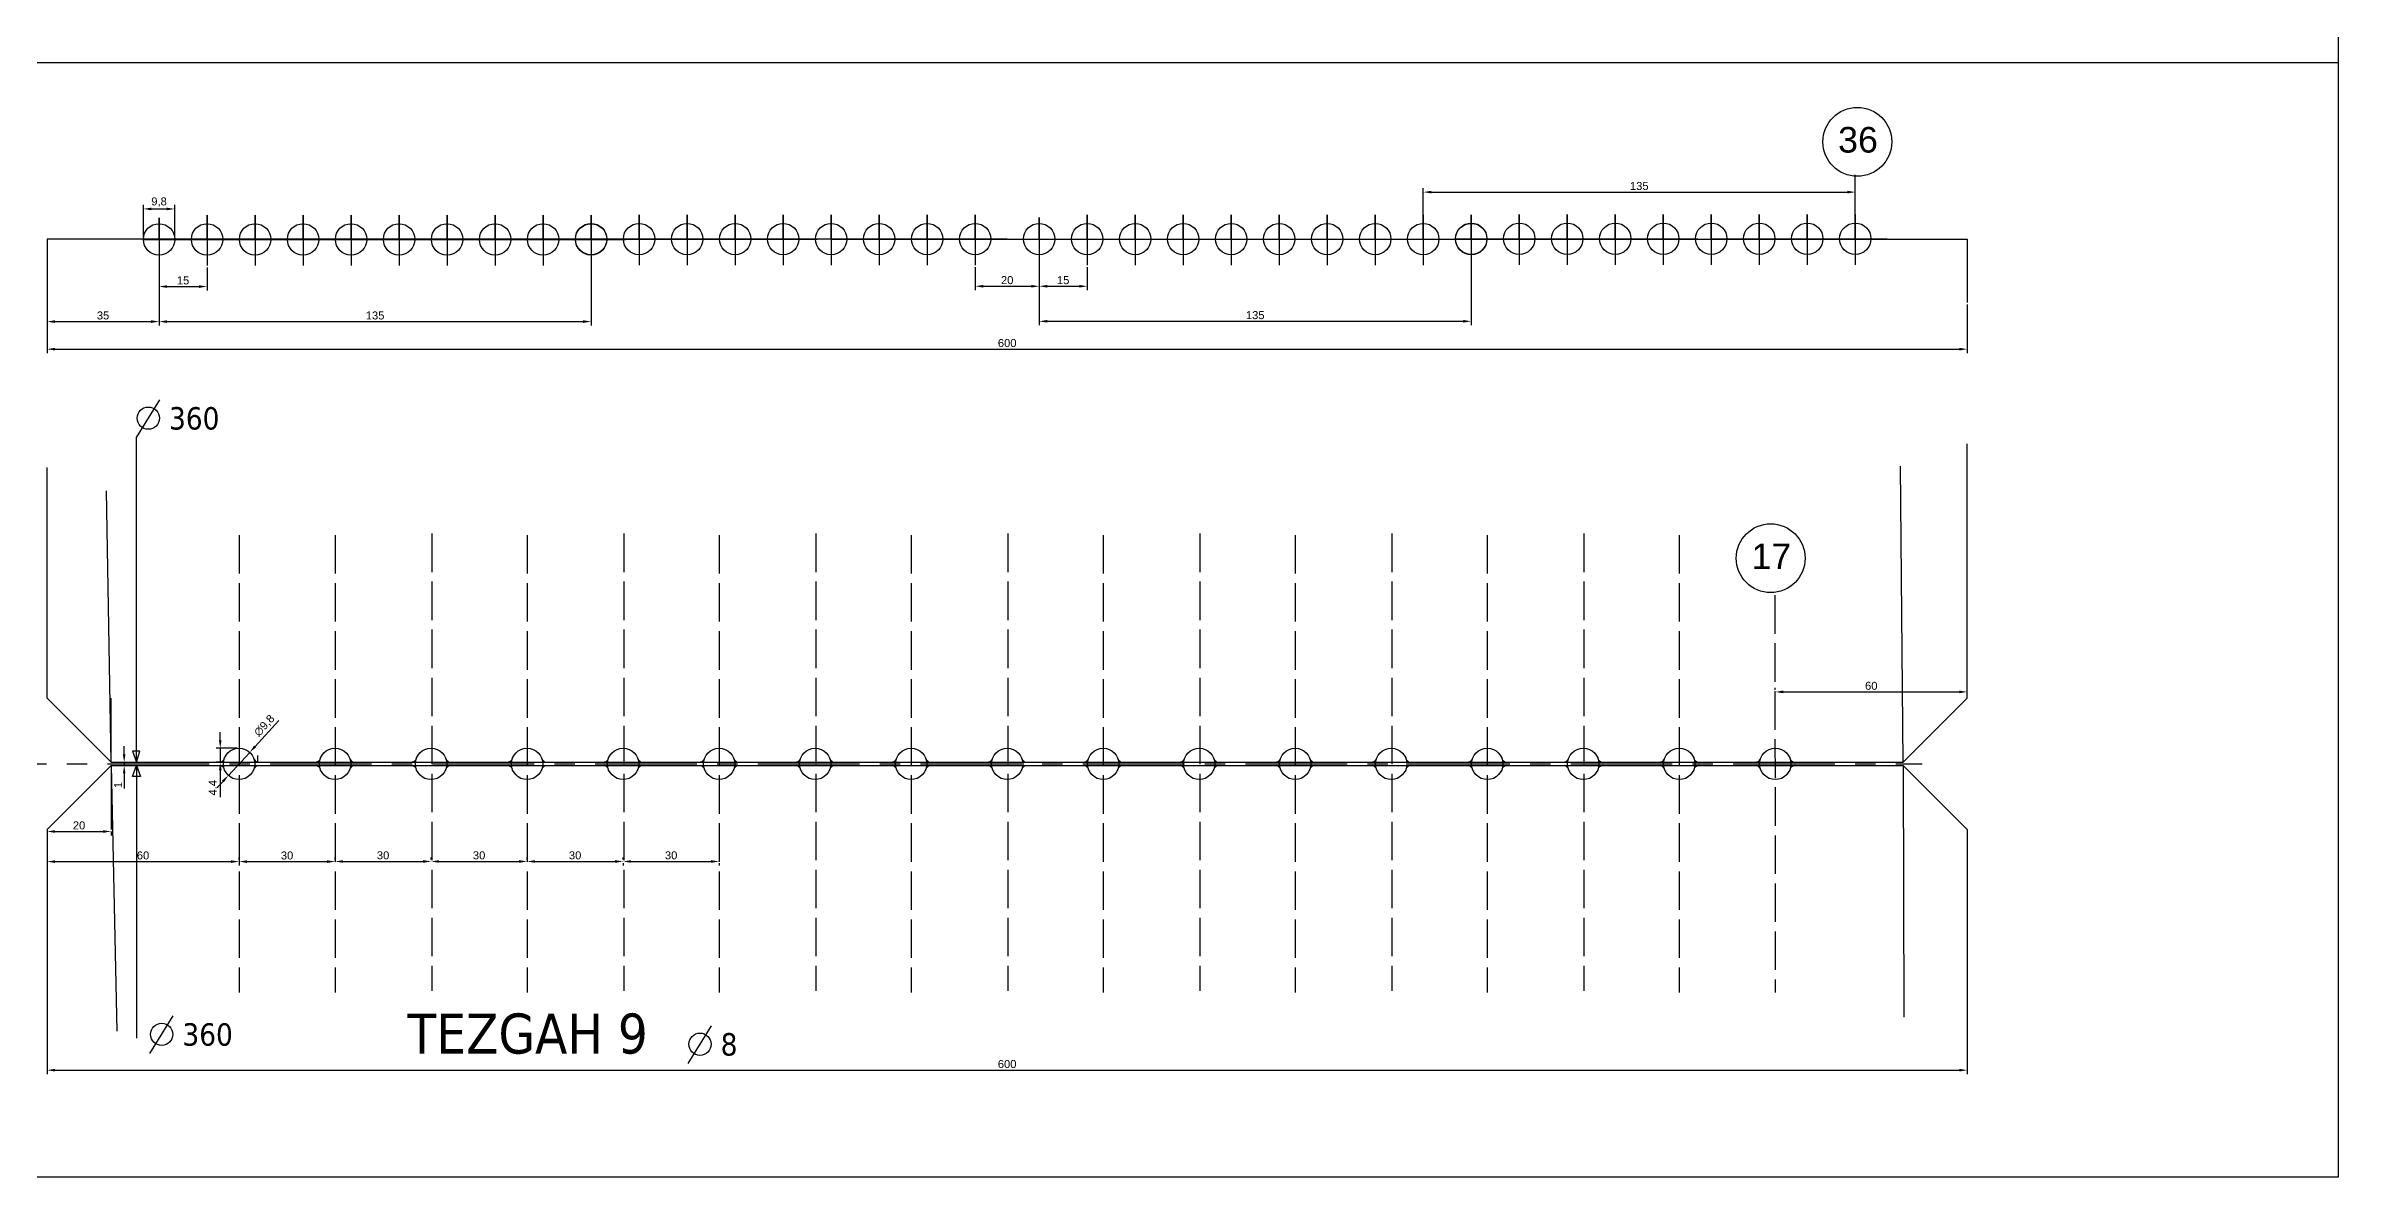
# Model space of a CAD drawing. Header units: millimetres. Extents: x 1526 to 31626, y -4643 to 9189.
# Drawn here: x 23364 to 24080, y -3843 to -3490 of the extents above; entities that cross this region are included whole.
import ezdxf

# ---------------------------------------------------------------- set-up
doc = ezdxf.new("R2010")
doc.units = ezdxf.units.MM
doc.linetypes.add('ACAD_ISO02W100', pattern=[15, 12, -3])
doc.linetypes.add('CENTER', pattern=[50.8, 31.75, -6.35, 6.35, -6.35])
doc.styles.get("Standard").update_dxf_attribs({"font": 'arial.ttf'})
doc.dimstyles.new('ISO-25', dxfattribs={"dimtxt": 2.5, "dimasz": 2.5, "dimexe": 1.25, "dimexo": 0.625, "dimtad": 1, "dimtxsty": 'Standard', "dimcen": 2.5, "dimadec": 0, "dimazin": 0, "dimtfac": 1, "dimtmove": 0, "dimatfit": 3, "dimfxl": 1, "dimarcsym": 0})

# ---------------------------------------------------------------- blocks, each defined once
blk = doc.blocks.new('*D2170')
at = {"color": 0, "lineweight": -2, "transparency": 16777216}
for p, q in [((23364.18, -3735.44), (23364.18, -3811.23)), ((23964.17, -3744.94), (23964.17, -3811.23)), ((23366.68, -3809.98), (23961.67, -3809.98))]:
    blk.add_line(p, q, dxfattribs=at)
at = {"color": 0, "transparency": 16777216}
for points in [[(23366.68, -3809.57), (23366.68, -3810.4), (23364.18, -3809.98)], [(23961.67, -3809.57), (23961.67, -3810.4), (23964.17, -3809.98)]]:
    blk.add_solid(points, dxfattribs=at)
at = {"layer": 'Defpoints', "color": 0, "transparency": 16777216}
for p in [(23364.18, -3734.81), (23964.17, -3744.31), (23964.17, -3809.98)]:
    blk.add_point(p, dxfattribs=at)
at = {"color": 0, "transparency": 16777216, "insert": (23664.17, -3808.08), "char_height": 2.5, "attachment_point": 5}
blk.add_mtext('600', dxfattribs=at)
blk = doc.blocks.new('*D2171')
at = {"color": 0, "lineweight": -2, "transparency": 16777216}
for p, q in [((23388.28, -3711.31), (23388.28, -3708.81)), ((23384.8, -3713.81), (23389.53, -3713.81)), ((23384.8, -3714.81), (23389.53, -3714.81)), ((23388.28, -3713.81), (23388.28, -3714.81)), ((23388.28, -3717.31), (23388.28, -3721.98))]:
    blk.add_line(p, q, dxfattribs=at)
at = {"color": 0, "transparency": 16777216}
for points in [[(23387.87, -3711.31), (23388.7, -3711.31), (23388.28, -3713.81)], [(23387.87, -3717.31), (23388.7, -3717.31), (23388.28, -3714.81)]]:
    blk.add_solid(points, dxfattribs=at)
at = {"layer": 'Defpoints', "color": 0, "transparency": 16777216}
for p in [(23384.18, -3713.81), (23384.18, -3714.81), (23388.28, -3714.81)]:
    blk.add_point(p, dxfattribs=at)
at = {"color": 0, "transparency": 16777216, "insert": (23386.4, -3720.9), "char_height": 2.5, "attachment_point": 5, "rotation": 90}
blk.add_mtext('1', dxfattribs=at)
blk = doc.blocks.new('*D2172')
at = {"color": 0, "lineweight": -2, "transparency": 16777216}
for p, q in [((23364.18, -3735.44), (23364.18, -3736.69)), ((23366.68, -3735.44), (23381.68, -3735.44)), ((23384.18, -3735.44), (23384.18, -3736.69))]:
    blk.add_line(p, q, dxfattribs=at)
at = {"color": 0, "transparency": 16777216}
for points in [[(23366.68, -3735.02), (23366.68, -3735.85), (23364.18, -3735.44)], [(23381.68, -3735.02), (23381.68, -3735.85), (23384.18, -3735.44)]]:
    blk.add_solid(points, dxfattribs=at)
at = {"layer": 'Defpoints', "color": 0, "transparency": 16777216}
for p in [(23364.18, -3734.81), (23384.18, -3734.81), (23384.18, -3735.44)]:
    blk.add_point(p, dxfattribs=at)
at = {"color": 0, "transparency": 16777216, "insert": (23374.18, -3733.54), "char_height": 2.5, "attachment_point": 5}
blk.add_mtext('20', dxfattribs=at)
blk = doc.blocks.new('*D2173')
at = {"color": 0, "lineweight": -2, "transparency": 16777216}
for p, q in [((23904.18, -3691.2), (23904.18, -3690.58)), ((23906.68, -3691.83), (23961.67, -3691.83)), ((23964.17, -3693.19), (23964.17, -3690.58))]:
    blk.add_line(p, q, dxfattribs=at)
at = {"color": 0, "transparency": 16777216}
for points in [[(23906.68, -3691.41), (23906.68, -3692.24), (23904.18, -3691.83)], [(23961.67, -3691.41), (23961.67, -3692.24), (23964.17, -3691.83)]]:
    blk.add_solid(points, dxfattribs=at)
at = {"layer": 'Defpoints', "color": 0, "transparency": 16777216}
for p in [(23904.18, -3691.83), (23964.17, -3691.83), (23964.17, -3693.81)]:
    blk.add_point(p, dxfattribs=at)
at = {"color": 0, "transparency": 16777216, "insert": (23934.17, -3689.93), "char_height": 2.5, "attachment_point": 5}
blk.add_mtext('60', dxfattribs=at)
blk = doc.blocks.new('*D2067')
at = {"color": 0, "lineweight": -2, "transparency": 16777216}
for p, q in [((23364.18, -3737.31), (23364.18, -3746.08)), ((23424.18, -3737.31), (23424.18, -3746.08)), ((23366.68, -3744.83), (23421.68, -3744.83))]:
    blk.add_line(p, q, dxfattribs=at)
at = {"color": 0, "transparency": 16777216}
for points in [[(23366.68, -3744.42), (23366.68, -3745.25), (23364.18, -3744.83)], [(23421.68, -3744.42), (23421.68, -3745.25), (23424.18, -3744.83)]]:
    blk.add_solid(points, dxfattribs=at)
at = {"layer": 'Defpoints', "color": 0, "transparency": 16777216}
for p in [(23364.18, -3736.69), (23424.18, -3736.69), (23424.18, -3744.83)]:
    blk.add_point(p, dxfattribs=at)
at = {"color": 0, "transparency": 16777216, "insert": (23394.18, -3742.93), "char_height": 2.5, "attachment_point": 5}
blk.add_mtext('60', dxfattribs=at)
blk = doc.blocks.new('*D2174')
at = {"color": 0, "lineweight": -2, "transparency": 16777216}
for p, q in [((23436.65, -3700.75), (23429.19, -3708.87)), ((23420.86, -3717.92), (23427.5, -3710.71)), ((23419.17, -3719.76), (23417.47, -3721.6))]:
    blk.add_line(p, q, dxfattribs=at)
at = {"color": 0, "transparency": 16777216}
for points in [[(23428.88, -3708.58), (23429.49, -3709.15), (23427.5, -3710.71)], [(23418.86, -3719.47), (23419.47, -3720.04), (23420.86, -3717.92)]]:
    blk.add_solid(points, dxfattribs=at)
at = {"layer": 'Defpoints', "color": 0, "transparency": 16777216}
for p in [(23427.5, -3710.71), (23420.86, -3717.92)]:
    blk.add_point(p, dxfattribs=at)
at = {"color": 0, "transparency": 16777216, "insert": (23432.17, -3702.42), "char_height": 2.5, "attachment_point": 5, "rotation": 47.38066}
blk.add_mtext('∅9,8', dxfattribs=at)
blk = doc.blocks.new('*D2068')
at = {"color": 0, "lineweight": -2, "transparency": 16777216}
for p, q in [((23424.18, -3744.21), (23424.18, -3743.58)), ((23426.68, -3744.83), (23451.68, -3744.83)), ((23454.18, -3744.21), (23454.18, -3743.58))]:
    blk.add_line(p, q, dxfattribs=at)
at = {"color": 0, "transparency": 16777216}
for points in [[(23426.68, -3744.42), (23426.68, -3745.25), (23424.18, -3744.83)], [(23451.68, -3744.42), (23451.68, -3745.25), (23454.18, -3744.83)]]:
    blk.add_solid(points, dxfattribs=at)
at = {"layer": 'Defpoints', "color": 0, "transparency": 16777216}
for p in [(23424.18, -3744.83), (23454.18, -3744.83), (23454.18, -3744.83)]:
    blk.add_point(p, dxfattribs=at)
at = {"color": 0, "transparency": 16777216, "insert": (23439.18, -3742.93), "char_height": 2.5, "attachment_point": 5}
blk.add_mtext('30', dxfattribs=at)
blk = doc.blocks.new('*D2069')
at = {"color": 0, "lineweight": -2, "transparency": 16777216}
for p, q in [((23454.18, -3744.21), (23454.18, -3743.54)), ((23456.68, -3744.79), (23481.67, -3744.79)), ((23484.17, -3744.17), (23484.17, -3743.54))]:
    blk.add_line(p, q, dxfattribs=at)
at = {"color": 0, "transparency": 16777216}
for points in [[(23456.68, -3744.38), (23456.68, -3745.21), (23454.18, -3744.79)], [(23481.67, -3744.38), (23481.67, -3745.21), (23484.17, -3744.79)]]:
    blk.add_solid(points, dxfattribs=at)
at = {"layer": 'Defpoints', "color": 0, "transparency": 16777216}
for p in [(23454.18, -3744.83), (23484.17, -3744.79), (23484.17, -3744.79)]:
    blk.add_point(p, dxfattribs=at)
at = {"color": 0, "transparency": 16777216, "insert": (23469.18, -3742.89), "char_height": 2.5, "attachment_point": 5}
blk.add_mtext('30', dxfattribs=at)
blk = doc.blocks.new('*D2070')
at = {"color": 0, "lineweight": -2, "transparency": 16777216}
for p, q in [((23484.17, -3744.17), (23484.17, -3743.54)), ((23486.67, -3744.79), (23511.68, -3744.79)), ((23514.18, -3744.21), (23514.18, -3743.54))]:
    blk.add_line(p, q, dxfattribs=at)
at = {"color": 0, "transparency": 16777216}
for points in [[(23486.67, -3744.38), (23486.67, -3745.21), (23484.17, -3744.79)], [(23511.68, -3744.38), (23511.68, -3745.21), (23514.18, -3744.79)]]:
    blk.add_solid(points, dxfattribs=at)
at = {"layer": 'Defpoints', "color": 0, "transparency": 16777216}
for p in [(23484.17, -3744.79), (23514.18, -3744.79), (23514.18, -3744.83)]:
    blk.add_point(p, dxfattribs=at)
at = {"color": 0, "transparency": 16777216, "insert": (23499.18, -3742.89), "char_height": 2.5, "attachment_point": 5}
blk.add_mtext('30', dxfattribs=at)
blk = doc.blocks.new('*D2071')
at = {"color": 0, "lineweight": -2, "transparency": 16777216}
for p, q in [((23514.18, -3744.17), (23514.18, -3743.54)), ((23516.68, -3744.79), (23541.68, -3744.79)), ((23544.18, -3745.29), (23544.18, -3746.04))]:
    blk.add_line(p, q, dxfattribs=at)
at = {"color": 0, "transparency": 16777216}
for points in [[(23516.68, -3744.38), (23516.68, -3745.21), (23514.18, -3744.79)], [(23541.68, -3744.38), (23541.68, -3745.21), (23544.18, -3744.79)]]:
    blk.add_solid(points, dxfattribs=at)
at = {"layer": 'Defpoints', "color": 0, "transparency": 16777216}
for p in [(23514.18, -3744.79), (23544.18, -3744.67), (23544.18, -3744.79)]:
    blk.add_point(p, dxfattribs=at)
at = {"color": 0, "transparency": 16777216, "insert": (23529.18, -3742.89), "char_height": 2.5, "attachment_point": 5}
blk.add_mtext('30', dxfattribs=at)
blk = doc.blocks.new('*D2072')
at = {"color": 0, "lineweight": -2, "transparency": 16777216}
for p, q in [((23544.18, -3744.17), (23544.18, -3743.54)), ((23546.68, -3744.79), (23571.68, -3744.79)), ((23574.18, -3745.29), (23574.18, -3746.04))]:
    blk.add_line(p, q, dxfattribs=at)
at = {"color": 0, "transparency": 16777216}
for points in [[(23546.68, -3744.38), (23546.68, -3745.21), (23544.18, -3744.79)], [(23571.68, -3744.38), (23571.68, -3745.21), (23574.18, -3744.79)]]:
    blk.add_solid(points, dxfattribs=at)
at = {"layer": 'Defpoints', "color": 0, "transparency": 16777216}
for p in [(23544.18, -3744.79), (23574.18, -3744.67), (23574.18, -3744.79)]:
    blk.add_point(p, dxfattribs=at)
at = {"color": 0, "transparency": 16777216, "insert": (23559.18, -3742.89), "char_height": 2.5, "attachment_point": 5}
blk.add_mtext('30', dxfattribs=at)
blk = doc.blocks.new('*D2205')
at = {"color": 0, "lineweight": -2, "transparency": 16777216}
for p, q in [((23399.18, -3559.23), (23399.18, -3577.39)), ((23534.18, -3558.44), (23534.18, -3577.39)), ((23401.68, -3576.14), (23531.68, -3576.14))]:
    blk.add_line(p, q, dxfattribs=at)
at = {"color": 0, "transparency": 16777216}
for points in [[(23401.68, -3575.72), (23401.68, -3576.56), (23399.18, -3576.14)], [(23531.68, -3575.72), (23531.68, -3576.56), (23534.18, -3576.14)]]:
    blk.add_solid(points, dxfattribs=at)
at = {"layer": 'Defpoints', "color": 0, "transparency": 16777216}
for p in [(23399.18, -3558.6), (23534.18, -3557.81), (23534.18, -3576.14)]:
    blk.add_point(p, dxfattribs=at)
at = {"color": 0, "transparency": 16777216, "insert": (23466.68, -3574.24), "char_height": 2.5, "attachment_point": 5}
blk.add_mtext('135', dxfattribs=at)
blk = doc.blocks.new('*D2206')
at = {"color": 0, "lineweight": -2, "transparency": 16777216}
for p, q in [((23399.18, -3559.23), (23399.18, -3566.45)), ((23414.18, -3559.23), (23414.18, -3566.45)), ((23401.68, -3565.2), (23411.68, -3565.2))]:
    blk.add_line(p, q, dxfattribs=at)
at = {"color": 0, "transparency": 16777216}
for points in [[(23401.68, -3564.78), (23401.68, -3565.62), (23399.18, -3565.2)], [(23411.68, -3564.78), (23411.68, -3565.62), (23414.18, -3565.2)]]:
    blk.add_solid(points, dxfattribs=at)
at = {"layer": 'Defpoints', "color": 0, "transparency": 16777216}
for p in [(23399.18, -3558.6), (23414.18, -3558.6), (23414.18, -3565.2)]:
    blk.add_point(p, dxfattribs=at)
at = {"color": 0, "transparency": 16777216, "insert": (23406.68, -3563.3), "char_height": 2.5, "attachment_point": 5}
blk.add_mtext('15', dxfattribs=at)
blk = doc.blocks.new('*D2207')
at = {"color": 0, "lineweight": -2, "transparency": 16777216}
for p, q in [((23674.18, -3559.13), (23674.18, -3577.3)), ((23809.18, -3558.34), (23809.18, -3577.3)), ((23676.68, -3576.05), (23806.68, -3576.05))]:
    blk.add_line(p, q, dxfattribs=at)
at = {"color": 0, "transparency": 16777216}
for points in [[(23676.68, -3575.63), (23676.68, -3576.46), (23674.18, -3576.05)], [(23806.68, -3575.63), (23806.68, -3576.46), (23809.18, -3576.05)]]:
    blk.add_solid(points, dxfattribs=at)
at = {"layer": 'Defpoints', "color": 0, "transparency": 16777216}
for p in [(23674.18, -3558.51), (23809.18, -3557.72), (23809.18, -3576.05)]:
    blk.add_point(p, dxfattribs=at)
at = {"color": 0, "transparency": 16777216, "insert": (23741.68, -3574.14), "char_height": 2.5, "attachment_point": 5}
blk.add_mtext('135', dxfattribs=at)
blk = doc.blocks.new('*D2208')
at = {"color": 0, "lineweight": -2, "transparency": 16777216}
for p, q in [((23674.18, -3559.13), (23674.18, -3566.35)), ((23689.18, -3559.13), (23689.18, -3566.35)), ((23676.68, -3565.1), (23686.68, -3565.1))]:
    blk.add_line(p, q, dxfattribs=at)
at = {"color": 0, "transparency": 16777216}
for points in [[(23676.68, -3564.69), (23676.68, -3565.52), (23674.18, -3565.1)], [(23686.68, -3564.69), (23686.68, -3565.52), (23689.18, -3565.1)]]:
    blk.add_solid(points, dxfattribs=at)
at = {"layer": 'Defpoints', "color": 0, "transparency": 16777216}
for p in [(23674.18, -3558.51), (23689.18, -3558.51), (23689.18, -3565.1)]:
    blk.add_point(p, dxfattribs=at)
at = {"color": 0, "transparency": 16777216, "insert": (23681.68, -3563.2), "char_height": 2.5, "attachment_point": 5}
blk.add_mtext('15', dxfattribs=at)
blk = doc.blocks.new('*D2209')
at = {"color": 0, "lineweight": -2, "transparency": 16777216}
for p, q in [((23794.18, -3542.99), (23794.18, -3534.44)), ((23796.68, -3535.69), (23926.68, -3535.69)), ((23929.18, -3542.1), (23929.18, -3534.44))]:
    blk.add_line(p, q, dxfattribs=at)
at = {"color": 0, "transparency": 16777216}
for points in [[(23796.68, -3535.28), (23796.68, -3536.11), (23794.18, -3535.69)], [(23926.68, -3535.28), (23926.68, -3536.11), (23929.18, -3535.69)]]:
    blk.add_solid(points, dxfattribs=at)
at = {"layer": 'Defpoints', "color": 0, "transparency": 16777216}
for p in [(23929.18, -3535.69), (23794.18, -3543.62), (23929.18, -3542.72)]:
    blk.add_point(p, dxfattribs=at)
at = {"color": 0, "transparency": 16777216, "insert": (23861.68, -3533.79), "char_height": 2.5, "attachment_point": 5}
blk.add_mtext('135', dxfattribs=at)
blk = doc.blocks.new('*D2210')
at = {"color": 0, "lineweight": -2, "transparency": 16777216}
for p, q in [((23364.18, -3566.59), (23364.18, -3586.01)), ((23964.18, -3570.77), (23964.18, -3586.01)), ((23366.68, -3584.76), (23961.68, -3584.76))]:
    blk.add_line(p, q, dxfattribs=at)
at = {"color": 0, "transparency": 16777216}
for points in [[(23366.68, -3584.34), (23366.68, -3585.18), (23364.18, -3584.76)], [(23961.68, -3584.34), (23961.68, -3585.18), (23964.18, -3584.76)]]:
    blk.add_solid(points, dxfattribs=at)
at = {"layer": 'Defpoints', "color": 0, "transparency": 16777216}
for p in [(23364.18, -3565.96), (23964.18, -3570.14), (23964.18, -3584.76)]:
    blk.add_point(p, dxfattribs=at)
at = {"color": 0, "transparency": 16777216, "insert": (23664.18, -3582.86), "char_height": 2.5, "attachment_point": 5}
blk.add_mtext('600', dxfattribs=at)
blk = doc.blocks.new('*D2211')
at = {"color": 0, "lineweight": -2, "transparency": 16777216}
for p, q in [((23674.18, -3544.24), (23674.18, -3566.35)), ((23654.18, -3559.13), (23654.18, -3566.35)), ((23656.68, -3565.1), (23671.68, -3565.1))]:
    blk.add_line(p, q, dxfattribs=at)
at = {"color": 0, "transparency": 16777216}
for points in [[(23656.68, -3564.69), (23656.68, -3565.52), (23654.18, -3565.1)], [(23671.68, -3564.69), (23671.68, -3565.52), (23674.18, -3565.1)]]:
    blk.add_solid(points, dxfattribs=at)
at = {"layer": 'Defpoints', "color": 0, "transparency": 16777216}
for p in [(23674.18, -3543.62), (23654.18, -3558.51), (23674.18, -3565.1)]:
    blk.add_point(p, dxfattribs=at)
at = {"color": 0, "transparency": 16777216, "insert": (23664.18, -3563.2), "char_height": 2.5, "attachment_point": 5}
blk.add_mtext('20', dxfattribs=at)
blk = doc.blocks.new('*D2212')
at = {"color": 0, "lineweight": -2, "transparency": 16777216}
for p, q in [((23394.28, -3549.74), (23394.28, -3539.7)), ((23396.78, -3540.95), (23401.58, -3540.95)), ((23404.08, -3549.74), (23404.08, -3539.7))]:
    blk.add_line(p, q, dxfattribs=at)
at = {"color": 0, "transparency": 16777216}
for points in [[(23396.78, -3540.54), (23396.78, -3541.37), (23394.28, -3540.95)], [(23401.58, -3540.54), (23401.58, -3541.37), (23404.08, -3540.95)]]:
    blk.add_solid(points, dxfattribs=at)
at = {"layer": 'Defpoints', "color": 0, "transparency": 16777216}
for p in [(23404.08, -3540.95), (23394.28, -3550.36), (23404.08, -3550.36)]:
    blk.add_point(p, dxfattribs=at)
at = {"color": 0, "transparency": 16777216, "insert": (23399.18, -3538.83), "char_height": 2.5, "attachment_point": 5}
blk.add_mtext('9,8', dxfattribs=at)
blk = doc.blocks.new('*D2213')
at = {"color": 0, "lineweight": -2, "transparency": 16777216}
for p, q in [((23364.18, -3550.99), (23364.18, -3577.39)), ((23399.18, -3550.99), (23399.18, -3577.39)), ((23366.68, -3576.14), (23396.68, -3576.14))]:
    blk.add_line(p, q, dxfattribs=at)
at = {"color": 0, "transparency": 16777216}
for points in [[(23366.68, -3575.72), (23366.68, -3576.56), (23364.18, -3576.14)], [(23396.68, -3575.72), (23396.68, -3576.56), (23399.18, -3576.14)]]:
    blk.add_solid(points, dxfattribs=at)
at = {"layer": 'Defpoints', "color": 0, "transparency": 16777216}
for p in [(23364.18, -3550.36), (23399.18, -3550.36), (23399.18, -3576.14)]:
    blk.add_point(p, dxfattribs=at)
at = {"color": 0, "transparency": 16777216, "insert": (23381.68, -3574.24), "char_height": 2.5, "attachment_point": 5}
blk.add_mtext('35', dxfattribs=at)
blk = doc.blocks.new('*D2198')
at = {"color": 0, "lineweight": -2, "transparency": 16777216}
for p, q in [((23423.55, -3709.41), (23417.05, -3709.41)), ((23418.3, -3706.91), (23418.3, -3704.41)), ((23418.3, -3709.41), (23418.3, -3713.81)), ((23418.68, -3713.81), (23417.05, -3713.81)), ((23418.3, -3716.31), (23418.3, -3724.7))]:
    blk.add_line(p, q, dxfattribs=at)
at = {"color": 0, "transparency": 16777216}
for points in [[(23417.89, -3706.91), (23418.72, -3706.91), (23418.3, -3709.41)], [(23417.89, -3716.31), (23418.72, -3716.31), (23418.3, -3713.81)]]:
    blk.add_solid(points, dxfattribs=at)
at = {"layer": 'Defpoints', "color": 0, "transparency": 16777216}
for p in [(23424.18, -3709.41), (23418.3, -3713.81), (23419.3, -3713.81)]:
    blk.add_point(p, dxfattribs=at)
at = {"color": 0, "transparency": 16777216, "insert": (23416.18, -3721.76), "char_height": 2.5, "attachment_point": 5, "rotation": 90}
blk.add_mtext('4,4', dxfattribs=at)

msp = doc.modelspace()

# ---------------------------------------------------------------- linework, layer by layer
at = {"color": 2}
for p, q in [((24080.04854, -3443.40562), (24080.04854, -3843.40562)), ((24080.04854, -3843.40562), (23045.78237, -3843.40562))]:
    msp.add_line(p, q, dxfattribs=at)
for p, q in [((23929.17732, -3550.17195), (23929.17732, -3530.31334)), ((23399.17732, -3550.45606), (23399.17732, -3543.71321)), ((23399.17732, -3543.71321), (23399.17732, -3558.60367)), ((23414.17732, -3550.45606), (23414.17732, -3542.91139)), ((23414.17732, -3542.91139), (23414.17732, -3557.81132)), ((23414.17732, -3543.71321), (23414.17732, -3558.60367)), ((23414.17732, -3550.45606), (23414.17732, -3543.71321)), ((23429.17732, -3542.91139), (23429.17732, -3557.81132)), ((23429.17732, -3550.45606), (23429.17732, -3542.91139)), ((23429.17732, -3543.71321), (23429.17732, -3558.60367)), ((23429.17732, -3550.45606), (23429.17732, -3543.71321)), ((23444.17732, -3542.91139), (23444.17732, -3557.81132)), ((23444.17732, -3550.45606), (23444.17732, -3542.91139)), ((23444.17732, -3550.45606), (23444.17732, -3543.71321)), ((23444.17732, -3543.71321), (23444.17732, -3558.60367)), ((23459.17732, -3550.45606), (23459.17732, -3542.91139)), ((23459.17732, -3542.91139), (23459.17732, -3557.81132)), ((23459.17732, -3543.71321), (23459.17732, -3558.60367)), ((23459.17732, -3550.45606), (23459.17732, -3543.71321)), ((23474.17732, -3542.91139), (23474.17732, -3557.81132)), ((23474.17732, -3550.45606), (23474.17732, -3542.91139)), ((23474.17732, -3550.45606), (23474.17732, -3543.71321)), ((23474.17732, -3543.71321), (23474.17732, -3558.60367)), ((23489.17732, -3550.45606), (23489.17732, -3542.91139)), ((23489.17732, -3542.91139), (23489.17732, -3557.81132)), ((23489.17732, -3550.45606), (23489.17732, -3543.71321)), ((23489.17732, -3543.71321), (23489.17732, -3558.60367)), ((23504.17732, -3550.45606), (23504.17732, -3542.91139)), ((23504.17732, -3542.91139), (23504.17732, -3557.81132)), ((23504.17732, -3543.71321), (23504.17732, -3558.60367)), ((23504.17732, -3550.45606), (23504.17732, -3543.71321)), ((23519.17732, -3542.91139), (23519.17732, -3557.81132)), ((23519.17732, -3550.45606), (23519.17732, -3542.91139)), ((23519.17732, -3542.91139), (23519.17732, -3557.81132)), ((23519.17732, -3550.45606), (23519.17732, -3542.91139)), ((23519.17732, -3550.45606), (23519.17732, -3543.71321)), ((23519.17732, -3543.71321), (23519.17732, -3558.60367)), ((23534.17732, -3550.45606), (23534.17732, -3542.91139)), ((23534.17732, -3542.91139), (23534.17732, -3557.81132)), ((23534.17732, -3543.61851), (23534.17732, -3558.50896)), ((23534.17732, -3550.36136), (23534.17732, -3543.61851)), ((23549.17732, -3542.81669), (23549.17732, -3557.71662)), ((23549.17732, -3550.36136), (23549.17732, -3542.81669)), ((23549.17732, -3550.36136), (23549.17732, -3543.61851)), ((23549.17732, -3543.61851), (23549.17732, -3558.50896)), ((23564.17732, -3550.36136), (23564.17732, -3542.81669)), ((23564.17732, -3542.81669), (23564.17732, -3557.71662)), ((23564.17732, -3550.36136), (23564.17732, -3543.61851)), ((23564.17732, -3543.61851), (23564.17732, -3558.50896)), ((23579.17732, -3550.36136), (23579.17732, -3542.81669)), ((23579.17732, -3542.81669), (23579.17732, -3557.71662)), ((23579.17732, -3543.61851), (23579.17732, -3558.50896)), ((23579.17732, -3550.36136), (23579.17732, -3543.61851)), ((23594.17732, -3542.81669), (23594.17732, -3557.71662)), ((23594.17732, -3550.36136), (23594.17732, -3542.81669)), ((23594.17732, -3550.36136), (23594.17732, -3543.61851)), ((23594.17732, -3543.61851), (23594.17732, -3558.50896)), ((23609.17732, -3550.36136), (23609.17732, -3542.81669)), ((23609.17732, -3542.81669), (23609.17732, -3557.71662)), ((23609.17732, -3543.61851), (23609.17732, -3558.50896)), ((23609.17732, -3550.36136), (23609.17732, -3543.61851)), ((23624.17732, -3542.81669), (23624.17732, -3557.71662)), ((23624.17732, -3550.36136), (23624.17732, -3542.81669)), ((23624.17732, -3543.61851), (23624.17732, -3558.50896)), ((23624.17732, -3550.36136), (23624.17732, -3543.61851)), ((23639.17732, -3542.81669), (23639.17732, -3557.71662)), ((23639.17732, -3550.36136), (23639.17732, -3542.81669)), ((23639.17732, -3550.36136), (23639.17732, -3543.61851)), ((23639.17732, -3543.61851), (23639.17732, -3558.50896)), ((23654.17732, -3550.36136), (23654.17732, -3542.81669)), ((23654.17732, -3542.81669), (23654.17732, -3557.71662)), ((23654.17732, -3550.36136), (23654.17732, -3542.81669)), ((23654.17732, -3542.81669), (23654.17732, -3557.71662)), ((23654.17732, -3543.61851), (23654.17732, -3558.50896)), ((23654.17732, -3550.36136), (23654.17732, -3543.61851)), ((23809.17732, -3542.81669), (23809.17732, -3557.71662)), ((23809.17732, -3550.36136), (23809.17732, -3542.81669)), ((23809.17732, -3550.26665), (23809.17732, -3543.5238)), ((23809.17732, -3543.5238), (23809.17732, -3558.41425)), ((23824.17732, -3550.26665), (23824.17732, -3542.72198)), ((23824.17732, -3542.72198), (23824.17732, -3557.62191)), ((23824.17732, -3543.5238), (23824.17732, -3558.41425)), ((23824.17732, -3550.26665), (23824.17732, -3543.5238)), ((23839.17732, -3542.72198), (23839.17732, -3557.62191)), ((23839.17732, -3550.26665), (23839.17732, -3542.72198)), ((23839.17732, -3543.5238), (23839.17732, -3558.41425)), ((23839.17732, -3550.26665), (23839.17732, -3543.5238)), ((23854.17732, -3542.72198), (23854.17732, -3557.62191)), ((23854.17732, -3550.26665), (23854.17732, -3542.72198)), ((23854.17732, -3550.26665), (23854.17732, -3543.5238)), ((23854.17732, -3543.5238), (23854.17732, -3558.41425)), ((23869.17732, -3550.26665), (23869.17732, -3542.72198)), ((23869.17732, -3542.72198), (23869.17732, -3557.62191)), ((23869.17732, -3543.5238), (23869.17732, -3558.41425)), ((23869.17732, -3550.26665), (23869.17732, -3543.5238)), ((23884.17732, -3542.72198), (23884.17732, -3557.62191)), ((23884.17732, -3550.26665), (23884.17732, -3542.72198)), ((23884.17732, -3550.26665), (23884.17732, -3543.5238)), ((23884.17732, -3543.5238), (23884.17732, -3558.41425)), ((23899.17732, -3550.26665), (23899.17732, -3542.72198)), ((23899.17732, -3542.72198), (23899.17732, -3557.62191)), ((23899.17732, -3550.26665), (23899.17732, -3543.5238)), ((23899.17732, -3543.5238), (23899.17732, -3558.41425)), ((23914.17732, -3550.26665), (23914.17732, -3542.72198)), ((23914.17732, -3542.72198), (23914.17732, -3557.62191)), ((23914.17732, -3543.5238), (23914.17732, -3558.41425)), ((23914.17732, -3550.26665), (23914.17732, -3543.5238)), ((23929.17732, -3542.72198), (23929.17732, -3557.62191)), ((23929.17732, -3550.26665), (23929.17732, -3542.72198)), ((23929.17732, -3542.72198), (23929.17732, -3557.62191)), ((23929.17732, -3550.26665), (23929.17732, -3542.72198)), ((23929.17732, -3550.26665), (23929.17732, -3543.5238)), ((23929.17732, -3543.5238), (23929.17732, -3558.41425)), ((23664.17732, -3550.36136), (23364.17732, -3550.36136)), ((23364.17732, -3550.36136), (23364.17732, -3565.96382)), ((23394.27732, -3550.45606), (23404.07732, -3550.45606)), ((23399.17732, -3550.45606), (23469.95389, -3550.45606)), ((23454.27732, -3550.45606), (23464.07732, -3550.45606)), ((23459.17732, -3550.45606), (23529.95389, -3550.45606)), ((23474.17732, -3550.45606), (23544.95389, -3550.45606)), ((23529.27732, -3550.36136), (23539.07732, -3550.36136)), ((23534.17732, -3550.36136), (23604.95389, -3550.36136)), ((23589.27732, -3550.36136), (23599.07732, -3550.36136)), ((23609.17732, -3550.36136), (23659.07732, -3550.36136)), ((23654.17732, -3550.36136), (23664.17732, -3550.36136)), ((23664.17732, -3550.36136), (23674.17732, -3550.36136)), ((23664.17732, -3550.36136), (23964.17732, -3550.36136)), ((23669.27732, -3550.36136), (23679.07732, -3550.36136)), ((23674.17732, -3550.36136), (23744.95389, -3550.36136)), ((23729.27732, -3550.36136), (23739.07732, -3550.36136)), ((23734.17732, -3550.36136), (23804.95389, -3550.36136)), ((23749.17732, -3550.36136), (23819.95389, -3550.36136)), ((23804.27732, -3550.26665), (23814.07732, -3550.26665)), ((23809.17732, -3550.26665), (23879.95389, -3550.26665)), ((23864.27732, -3550.26665), (23874.07732, -3550.26665)), ((23884.17732, -3550.26665), (23934.07732, -3550.26665)), ((23929.17732, -3550.26665), (23939.17732, -3550.26665)), ((23964.17732, -3550.36136), (23964.17732, -3570.14109)), ((23392.09797, -3612.33398), (23399.37977, -3600.56678)), ((23392.09798, -3713.8117), (23392.09798, -3612.33398)), ((23964.17257, -3693.8117), (23964.17257, -3614.30133)), ((23364.17732, -3693.8117), (23364.17732, -3621.68404)), ((23944.17257, -3713.8117), (23943.28009, -3621.33486)), ((23384.17732, -3713.8117), (23382.73194, -3628.95879)), ((23384.17732, -3713.8117), (23364.17732, -3693.8117)), ((23384.17732, -3713.8117), (23384.17732, -3693.8117)), ((23944.17257, -3713.8117), (23964.17257, -3693.8117)), ((23384.17732, -3714.8117), (23364.17732, -3734.8117)), ((23384.17732, -3713.8117), (23384.17732, -3711.8117)), ((23384.17732, -3713.8117), (23944.17257, -3713.8117)), ((23384.17732, -3714.8117), (23944.17257, -3714.8117)), ((23384.17732, -3714.8117), (23386.00362, -3797.77434)), ((23384.17732, -3716.8117), (23384.17732, -3734.8117)), ((23393.1911, -3710.35671), (23390.93203, -3710.35671)), ((23390.93203, -3710.35671), (23392.09798, -3713.8117)), ((23390.93203, -3718.26669), (23392.09798, -3714.8117)), ((23392.09798, -3714.8117), (23392.09797, -3799.95006)), ((23392.09798, -3713.8117), (23393.1911, -3710.35671)), ((23392.09798, -3714.8117), (23393.38226, -3718.26669)), ((23430.05174, -3713.8117), (23430.05174, -3711.64868)), ((23944.17257, -3714.8117), (23944.37065, -3793.41781)), ((23944.17257, -3714.8117), (23964.17257, -3734.8117)), ((23393.38226, -3718.26669), (23390.93203, -3718.26669)), ((23364.17732, -3734.8117), (23364.17732, -3757.60001)), ((23964.17257, -3734.8117), (23964.17257, -3810.49845)), ((23396.28808, -3804.81368), (23403.56988, -3793.04647)), ((23564.46208, -3807.89832), (23571.74388, -3796.13112))]:
    msp.add_line(p, q)
at = {"color": 3}
for p, q in [((23674.17732, -3543.61851), (23674.17732, -3558.50896)), ((23674.17732, -3550.36136), (23674.17732, -3543.61851)), ((23689.17732, -3542.81669), (23689.17732, -3557.71662)), ((23689.17732, -3550.36136), (23689.17732, -3542.81669)), ((23689.17732, -3550.36136), (23689.17732, -3543.61851)), ((23689.17732, -3543.61851), (23689.17732, -3558.50896)), ((23704.17732, -3550.36136), (23704.17732, -3542.81669)), ((23704.17732, -3542.81669), (23704.17732, -3557.71662)), ((23704.17732, -3550.36136), (23704.17732, -3543.61851)), ((23704.17732, -3543.61851), (23704.17732, -3558.50896)), ((23719.17732, -3550.36136), (23719.17732, -3542.81669)), ((23719.17732, -3542.81669), (23719.17732, -3557.71662)), ((23719.17732, -3543.61851), (23719.17732, -3558.50896)), ((23719.17732, -3550.36136), (23719.17732, -3543.61851)), ((23734.17732, -3542.81669), (23734.17732, -3557.71662)), ((23734.17732, -3550.36136), (23734.17732, -3542.81669)), ((23734.17732, -3550.36136), (23734.17732, -3543.61851)), ((23734.17732, -3543.61851), (23734.17732, -3558.50896)), ((23749.17732, -3550.36136), (23749.17732, -3542.81669)), ((23749.17732, -3542.81669), (23749.17732, -3557.71662)), ((23749.17732, -3543.61851), (23749.17732, -3558.50896)), ((23749.17732, -3550.36136), (23749.17732, -3543.61851)), ((23764.17732, -3542.81669), (23764.17732, -3557.71662)), ((23764.17732, -3550.36136), (23764.17732, -3542.81669)), ((23764.17732, -3543.61851), (23764.17732, -3558.50896)), ((23764.17732, -3550.36136), (23764.17732, -3543.61851)), ((23779.17732, -3542.81669), (23779.17732, -3557.71662)), ((23779.17732, -3550.36136), (23779.17732, -3542.81669)), ((23779.17732, -3550.36136), (23779.17732, -3543.61851)), ((23779.17732, -3543.61851), (23779.17732, -3558.50896)), ((23794.17732, -3550.36136), (23794.17732, -3542.81669)), ((23794.17732, -3542.81669), (23794.17732, -3557.71662)), ((23794.17732, -3550.36136), (23794.17732, -3542.81669)), ((23794.17732, -3542.81669), (23794.17732, -3557.71662)), ((23794.17732, -3543.61851), (23794.17732, -3558.50896)), ((23794.17732, -3550.36136), (23794.17732, -3543.61851))]:
    msp.add_line(p, q, dxfattribs=at)
at = {"linetype": 'ACAD_ISO02W100'}
for p, q in [((23424.17732, -3642.87785), (23424.17732, -3785.74556)), ((23454.17732, -3642.87785), (23454.17732, -3785.74556)), ((23484.38617, -3642.37785), (23484.38617, -3785.24556)), ((23514.17732, -3642.87785), (23514.17732, -3785.74556)), ((23544.38617, -3642.37785), (23544.38617, -3785.24556)), ((23574.17732, -3642.87785), (23574.17732, -3785.74556)), ((23604.38617, -3642.37785), (23604.38617, -3785.24556)), ((23634.17732, -3642.87785), (23634.17732, -3785.74556)), ((23664.38617, -3642.37785), (23664.38617, -3785.24556)), ((23694.17732, -3642.87785), (23694.17732, -3785.74556)), ((23724.38617, -3642.37785), (23724.38617, -3785.24556)), ((23754.17732, -3642.87785), (23754.17732, -3785.74556)), ((23784.38617, -3642.37785), (23784.38617, -3785.24556)), ((23814.17732, -3642.87785), (23814.17732, -3785.74556)), ((23844.38617, -3642.37785), (23844.38617, -3785.24556)), ((23874.17732, -3642.87785), (23874.17732, -3785.74556)), ((23904.01991, -3661.63277), (23904.17732, -3785.74556))]:
    msp.add_line(p, q, dxfattribs=at)
at = {"color": 1, "linetype": 'CENTER'}
msp.add_line((23332.25832, -3714.3117), (23950.1113, -3714.3117), dxfattribs=at)
at = {"color": 2}
msp.add_lwpolyline([(23045.78237, -3495.17917), (24080.04855, -3495.17917)], dxfattribs=at)
for points in [[(23419.3029, -3713.8117), (23418.3029, -3713.8117), (23419.3029, -3713.8117)], [(23418.3029, -3713.8117), (23419.3029, -3713.8117)], [(23448.3029, -3713.8117), (23449.3029, -3713.8117)], [(23449.3029, -3713.8117), (23448.3029, -3713.8117), (23449.3029, -3713.8117)], [(23478.3029, -3713.8117), (23479.3029, -3713.8117)], [(23479.3029, -3713.8117), (23478.3029, -3713.8117), (23479.3029, -3713.8117)], [(23508.3029, -3713.8117), (23509.3029, -3713.8117)], [(23509.3029, -3713.8117), (23508.3029, -3713.8117), (23509.3029, -3713.8117)], [(23538.3029, -3713.8117), (23539.3029, -3713.8117)], [(23539.3029, -3713.8117), (23538.3029, -3713.8117), (23539.3029, -3713.8117)], [(23568.3029, -3713.8117), (23569.3029, -3713.8117)], [(23569.3029, -3713.8117), (23568.3029, -3713.8117), (23569.3029, -3713.8117)], [(23598.3029, -3713.8117), (23599.3029, -3713.8117)], [(23599.3029, -3713.8117), (23598.3029, -3713.8117), (23599.3029, -3713.8117)], [(23629.3029, -3713.8117), (23628.3029, -3713.8117), (23629.3029, -3713.8117)], [(23628.3029, -3713.8117), (23629.3029, -3713.8117)], [(23659.3029, -3713.8117), (23658.3029, -3713.8117), (23659.3029, -3713.8117)], [(23658.3029, -3713.8117), (23659.3029, -3713.8117)], [(23688.3029, -3713.8117), (23689.3029, -3713.8117)], [(23689.3029, -3713.8117), (23688.3029, -3713.8117), (23689.3029, -3713.8117)], [(23718.3029, -3713.8117), (23719.3029, -3713.8117)], [(23719.3029, -3713.8117), (23718.3029, -3713.8117), (23719.3029, -3713.8117)], [(23749.3029, -3713.8117), (23748.3029, -3713.8117), (23749.3029, -3713.8117)], [(23748.3029, -3713.8117), (23749.3029, -3713.8117)], [(23779.3029, -3713.8117), (23778.3029, -3713.8117), (23779.3029, -3713.8117)], [(23778.3029, -3713.8117), (23779.3029, -3713.8117)], [(23808.3029, -3713.8117), (23809.3029, -3713.8117)], [(23809.3029, -3713.8117), (23808.3029, -3713.8117), (23809.3029, -3713.8117)], [(23838.3029, -3713.8117), (23839.3029, -3713.8117)], [(23839.3029, -3713.8117), (23838.3029, -3713.8117), (23839.3029, -3713.8117)], [(23869.3029, -3713.8117), (23868.3029, -3713.8117), (23869.3029, -3713.8117)], [(23868.3029, -3713.8117), (23869.3029, -3713.8117)], [(23899.3029, -3713.8117), (23898.3029, -3713.8117), (23899.3029, -3713.8117)], [(23898.3029, -3713.8117), (23899.3029, -3713.8117)]]:
    msp.add_lwpolyline(points)
for centre, radius in [((23929.81559, -3519.99065), 10.75362), ((23809.17732, -3550.26665), 4.9), ((23824.17732, -3550.26665), 4.9), ((23824.17732, -3550.26665), 4.9), ((23839.17732, -3550.26665), 4.9), ((23839.17732, -3550.26665), 4.9), ((23854.17732, -3550.26665), 4.9), ((23854.17732, -3550.26665), 4.9), ((23869.17732, -3550.26665), 4.9), ((23869.17732, -3550.26665), 4.9), ((23884.17732, -3550.26665), 4.9), ((23884.17732, -3550.26665), 4.9), ((23899.17732, -3550.26665), 4.9), ((23899.17732, -3550.26665), 4.9), ((23914.17732, -3550.26665), 4.9), ((23914.17732, -3550.26665), 4.9), ((23929.17732, -3550.26665), 4.9), ((23929.17732, -3550.26665), 4.9), ((23929.17732, -3550.26665), 4.9), ((23414.17732, -3550.45606), 4.9), ((23429.17732, -3550.45606), 4.9), ((23444.17732, -3550.45606), 4.9), ((23459.17732, -3550.45606), 4.9), ((23474.17732, -3550.45606), 4.9), ((23489.17732, -3550.45606), 4.9), ((23504.17732, -3550.45606), 4.9), ((23519.17732, -3550.45606), 4.9), ((23519.17732, -3550.45606), 4.9), ((23534.17732, -3550.36136), 4.9), ((23534.17732, -3550.45606), 4.9), ((23549.17732, -3550.36136), 4.9), ((23549.17732, -3550.36136), 4.9), ((23564.17732, -3550.36136), 4.9), ((23564.17732, -3550.36136), 4.9), ((23579.17732, -3550.36136), 4.9), ((23579.17732, -3550.36136), 4.9), ((23594.17732, -3550.36136), 4.9), ((23594.17732, -3550.36136), 4.9), ((23609.17732, -3550.36136), 4.9), ((23609.17732, -3550.36136), 4.9), ((23624.17732, -3550.36136), 4.9), ((23624.17732, -3550.36136), 4.9), ((23639.17732, -3550.36136), 4.9), ((23639.17732, -3550.36136), 4.9), ((23654.17732, -3550.36136), 4.9), ((23654.17732, -3550.36136), 4.9), ((23654.17732, -3550.36136), 4.9), ((23809.17732, -3550.36136), 4.9), ((23395.82127, -3606.31723), 3.47217), ((23902.74362, -3650.06731), 10.75362), ((23424.17732, -3714.3117), 4.9), ((23454.17732, -3714.3117), 4.9), ((23484.17732, -3714.3117), 4.9), ((23514.17732, -3714.3117), 4.9), ((23544.17732, -3714.3117), 4.9), ((23574.17732, -3714.3117), 4.9), ((23604.17732, -3714.3117), 4.9), ((23634.17732, -3714.3117), 4.9), ((23664.17732, -3714.3117), 4.9), ((23694.17732, -3714.3117), 4.9), ((23724.17732, -3714.3117), 4.9), ((23754.17732, -3714.3117), 4.9), ((23784.17732, -3714.3117), 4.9), ((23814.17732, -3714.3117), 4.9), ((23844.17732, -3714.3117), 4.9), ((23874.17732, -3714.3117), 4.9), ((23904.17732, -3714.3117), 4.9), ((23400.01137, -3798.79693), 3.47217), ((23568.18537, -3801.88157), 3.47217)]:
    msp.add_circle(centre, radius)
at = {"color": 3}
for centre in [(23399.17732, -3550.45606), (23414.17732, -3550.45606), (23429.17732, -3550.45606), (23444.17732, -3550.45606), (23459.17732, -3550.45606), (23474.17732, -3550.45606), (23489.17732, -3550.45606), (23504.17732, -3550.45606), (23519.17732, -3550.45606), (23674.17732, -3550.36136), (23689.17732, -3550.36136), (23689.17732, -3550.36136), (23704.17732, -3550.36136), (23704.17732, -3550.36136), (23719.17732, -3550.36136), (23719.17732, -3550.36136), (23734.17732, -3550.36136), (23734.17732, -3550.36136), (23749.17732, -3550.36136), (23749.17732, -3550.36136), (23764.17732, -3550.36136), (23764.17732, -3550.36136), (23779.17732, -3550.36136), (23779.17732, -3550.36136), (23794.17732, -3550.36136), (23794.17732, -3550.36136), (23794.17732, -3550.36136)]:
    msp.add_circle(centre, 4.9, dxfattribs=at)
for centre, start, end in [((23417.87883, -3712.07919), 283.75376753, 342.29327511), ((23417.87883, -3716.54422), 17.70672489, 76.24623247), ((23430.47581, -3712.07919), 197.70672489, 256.24623247), ((23430.47581, -3716.54422), 103.75376753, 162.29327511), ((23447.87883, -3712.07919), 283.75376753, 342.29327511), ((23447.87883, -3716.54422), 17.70672489, 76.24623247), ((23460.47581, -3712.07919), 197.70672489, 256.24623247), ((23460.47581, -3716.54422), 103.75376753, 162.29327511), ((23477.87883, -3712.07919), 283.75376753, 342.29327511), ((23477.87883, -3716.54422), 17.70672489, 76.24623247), ((23490.47581, -3712.07919), 197.70672489, 256.24623247), ((23490.47581, -3716.54422), 103.75376753, 162.29327511), ((23507.87883, -3712.07919), 283.75376753, 342.29327511), ((23507.87883, -3716.54422), 17.70672489, 76.24623247), ((23520.47581, -3712.07919), 197.70672489, 256.24623247), ((23520.47581, -3716.54422), 103.75376753, 162.29327511), ((23537.87883, -3712.07919), 283.75376753, 342.29327511), ((23537.87883, -3716.54422), 17.70672489, 76.24623247), ((23550.47581, -3712.07919), 197.70672489, 256.24623247), ((23550.47581, -3716.54422), 103.75376753, 162.29327511), ((23567.87883, -3712.07919), 283.75376753, 342.29327511), ((23567.87883, -3716.54422), 17.70672489, 76.24623247), ((23580.47581, -3712.07919), 197.70672489, 256.24623247), ((23580.47581, -3716.54422), 103.75376753, 162.29327511), ((23597.87883, -3712.07919), 283.75376753, 342.29327511), ((23597.87883, -3716.54422), 17.70672489, 76.24623247), ((23610.47581, -3712.07919), 197.70672489, 256.24623247), ((23610.47581, -3716.54422), 103.75376753, 162.29327511), ((23627.87883, -3712.07919), 283.75376753, 342.29327511), ((23627.87883, -3716.54422), 17.70672489, 76.24623247), ((23640.47581, -3712.07919), 197.70672489, 256.24623247), ((23640.47581, -3716.54422), 103.75376753, 162.29327511), ((23657.87883, -3712.07919), 283.75376753, 342.29327511), ((23657.87883, -3716.54422), 17.70672489, 76.24623247), ((23670.47581, -3712.07919), 197.70672489, 256.24623247), ((23670.47581, -3716.54422), 103.75376753, 162.29327511), ((23687.87883, -3712.07919), 283.75376753, 342.29327511), ((23687.87883, -3716.54422), 17.70672489, 76.24623247), ((23700.47581, -3712.07919), 197.70672489, 256.24623247), ((23700.47581, -3716.54422), 103.75376753, 162.29327511), ((23717.87883, -3712.07919), 283.75376753, 342.29327511), ((23717.87883, -3716.54422), 17.70672489, 76.24623247), ((23730.47581, -3712.07919), 197.70672489, 256.24623247), ((23730.47581, -3716.54422), 103.75376753, 162.29327511), ((23747.87883, -3712.07919), 283.75376753, 342.29327511), ((23747.87883, -3716.54422), 17.70672489, 76.24623247), ((23760.47581, -3712.07919), 197.70672489, 256.24623247), ((23760.47581, -3716.54422), 103.75376753, 162.29327511), ((23777.87883, -3712.07919), 283.75376753, 342.29327511), ((23777.87883, -3716.54422), 17.70672489, 76.24623247), ((23790.47581, -3712.07919), 197.70672489, 256.24623247), ((23790.47581, -3716.54422), 103.75376753, 162.29327511), ((23807.87883, -3712.07919), 283.75376753, 342.29327511), ((23807.87883, -3716.54422), 17.70672489, 76.24623247), ((23820.47581, -3712.07919), 197.70672489, 256.24623247), ((23820.47581, -3716.54422), 103.75376753, 162.29327511), ((23837.87883, -3712.07919), 283.75376753, 342.29327511), ((23837.87883, -3716.54422), 17.70672489, 76.24623247), ((23850.47581, -3712.07919), 197.70672489, 256.24623247), ((23850.47581, -3716.54422), 103.75376753, 162.29327511), ((23867.87883, -3712.07919), 283.75376753, 342.29327511), ((23867.87883, -3716.54422), 17.70672489, 76.24623247), ((23880.47581, -3712.07919), 197.70672489, 256.24623247), ((23880.47581, -3716.54422), 103.75376753, 162.29327511), ((23897.87883, -3712.07919), 283.75376753, 342.29327511), ((23897.87883, -3716.54422), 17.70672489, 76.24623247), ((23910.47581, -3712.07919), 197.70672489, 256.24623247), ((23910.47581, -3716.54422), 103.75376753, 162.29327511)]:
    msp.add_arc(centre, 1.78366, start, end)

# ---------------------------------------------------------------- texts
for s, insert, char_height, attachment_point in [('36', (23930.01835, -3519.39813), 8, 5), ('17', (23902.94638, -3649.47479), 8, 5), ('{\\fTahoma|b0|i0|c162|p32;TEZGAH 9}', (23476.80662, -3792.2903), 12.5, 1)]:
    msp.add_mtext(s, dxfattribs=dict(insert=insert, char_height=char_height, attachment_point=attachment_point))
at = {"char_height": 7, "width": 33.292, "attachment_point": 1}
for s, insert in [('{\\fTahoma|b0|i0|c162|p32;360}', (23402.28777, -3602.85706)), ('{\\fTahoma|b0|i0|c162|p32;360}', (23406.47787, -3795.33675)), ('{\\fTahoma|b0|i0|c162|p32;8}', (23574.65187, -3798.42139))]:
    msp.add_mtext(s, dxfattribs=dict(at, insert=insert))

# ---------------------------------------------------------------- dimensions: what is measured, and where the dimension line sits
for base, p1, p2, picture, middle in [((23404.07641, -3540.95312), (23394.27824, -3550.36136), (23404.07641, -3550.36136), '*D2212', (23399.17732, -3538.82573)), ((23929.17732, -3535.69314), (23794.17732, -3543.61851), (23929.17732, -3542.72198), '*D2209', (23861.67732, -3533.79085)), ((23674.17732, -3565.10422), (23654.17732, -3558.50896), (23674.17732, -3543.61851), '*D2211', (23664.17732, -3563.20279)), ((23399.17732, -3576.14014), (23364.17732, -3550.36136), (23399.17732, -3550.36136), '*D2213', (23381.67732, -3574.23786)), ((23534.17732, -3576.14014), (23399.17732, -3558.60367), (23534.17732, -3557.81132), '*D2205', (23466.67732, -3574.23786)), ((23414.17732, -3565.19893), (23399.17732, -3558.60367), (23414.17732, -3558.60367), '*D2206', (23406.67732, -3563.2975)), ((23809.17732, -3576.04544), (23674.17732, -3558.50896), (23809.17732, -3557.71662), '*D2207', (23741.67732, -3574.14315)), ((23689.17732, -3565.10422), (23674.17732, -3558.50896), (23689.17732, -3558.50896), '*D2208', (23681.67732, -3563.20279)), ((23964.17732, -3584.76152), (23364.17732, -3565.96382), (23964.17732, -3570.14109), '*D2210', (23664.17732, -3582.86009)), ((23964.17257, -3691.82707), (23904.17732, -3691.82707), (23964.17257, -3693.8117), '*D2173', (23934.17494, -3689.92563)), ((23384.17732, -3735.4367), (23364.17732, -3734.8117), (23384.17732, -3734.8117), '*D2172', (23374.17732, -3733.53527)), ((23964.17257, -3809.98412), (23364.17732, -3734.8117), (23964.17257, -3744.31468), '*D2170', (23664.17494, -3808.08269)), ((23424.17732, -3744.83431), (23364.17732, -3736.6867), (23424.17732, -3736.6867), '*D2067', (23394.17732, -3742.93287)), ((23454.17732, -3744.83431), (23424.17732, -3744.83431), (23454.17732, -3744.83431), '*D2068', (23439.17732, -3742.93202))]:
    dim = msp.add_linear_dim(base=base, p1=p1, p2=p2, dimstyle='ISO-25')
    dim.commit()
    dim.dimension.update_dxf_attribs({"geometry": picture, "text_midpoint": middle})
dim = msp.add_diameter_dim_2p(p1=(23420.85941, -3717.91746), p2=(23427.49523, -3710.70595), dimstyle='ISO-25')
dim.commit()
dim.dimension.update_dxf_attribs({"geometry": '*D2174', "text_midpoint": (23432.17204, -3702.42115)})
dim = msp.add_linear_dim(base=(23388.28437, -3714.8117), p1=(23384.17732, -3713.8117), p2=(23384.17732, -3714.8117), angle=90, dimstyle='ISO-25')
dim.commit()
dim.dimension.update_dxf_attribs({"geometry": '*D2171', "text_midpoint": (23388.28437, -3720.89714), "dimtype": 160})
dim = msp.add_linear_dim(base=(23418.3029, -3713.8117), p1=(23424.17732, -3709.4117), p2=(23419.3029, -3713.8117), angle=90, dimstyle='ISO-25')
dim.commit()
dim.dimension.update_dxf_attribs({"geometry": '*D2198', "text_midpoint": (23416.18063, -3721.75764)})
for base, p1, p2, picture, middle in [((23484.17454, -3744.79341), (23454.17732, -3744.83431), (23484.17454, -3744.79341), '*D2069', (23469.17593, -3742.89113)), ((23514.17732, -3744.79341), (23484.17454, -3744.79341), (23514.17732, -3744.83431), '*D2070', (23499.17593, -3742.89113)), ((23544.1801, -3744.79341), (23514.17732, -3744.79341), (23544.1801, -3744.66764), '*D2071', (23529.17871, -3742.89113)), ((23574.18288, -3744.79341), (23544.1801, -3744.79341), (23574.18288, -3744.66764), '*D2072', (23559.18149, -3742.89113))]:
    dim = msp.add_linear_dim(base=base, p1=p1, p2=p2, dimstyle='ISO-25', override={"dimtmove": 1})
    dim.commit()
    dim.dimension.update_dxf_attribs({"geometry": picture, "text_midpoint": middle})

doc.saveas('drawing.dxf')
